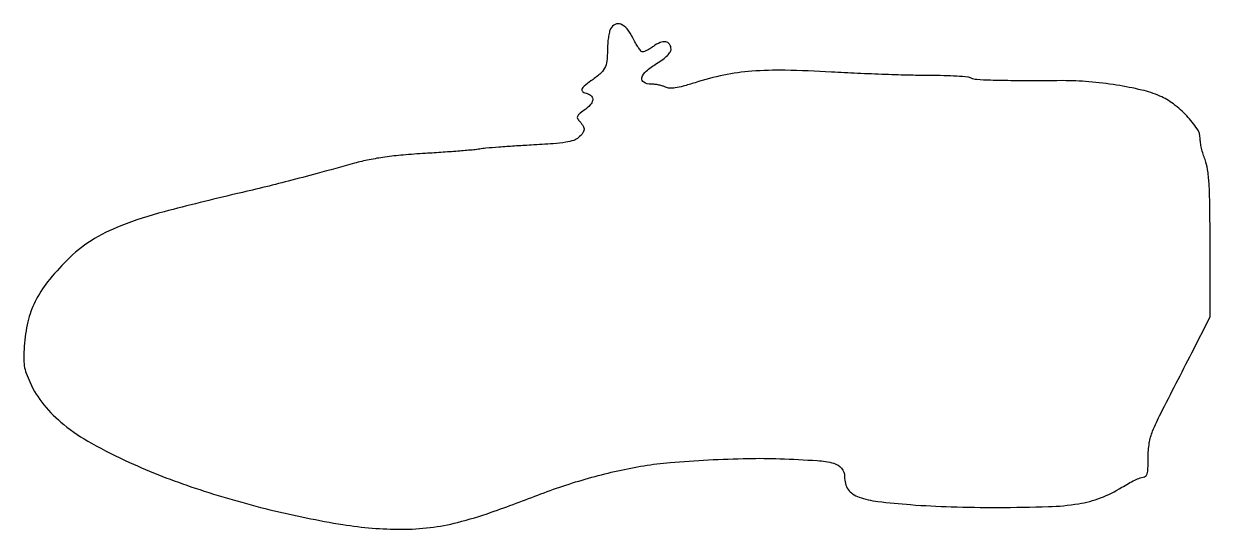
# Model space of a CAD drawing. Extents: x 0 to 410, y 0 to 175.
import ezdxf

# ---------------------------------------------------------------- set-up
doc = ezdxf.new("R2010")
doc.units = 0

msp = doc.modelspace()

# ---------------------------------------------------------------- linework, layer by layer
msp.add_lwpolyline([(203.067661, 173.126426, 0.068727), (202.654958, 172.010255, 0.018264), (202.313625, 170.138705, 0.018168), (202.078505, 167.960827, 0.017804), (202, 165.756871, -0.030589), (201.767666, 161.962798, -0.093259), (200.987757, 159.513752, -0.091071), (199.35942, 157.483246, -0.028332), (196.25, 155.086968, 0.020364), (193.914296, 153.345532, 0.154005), (193.165371, 152.211862, 0.334003), (193.491736, 151.361631, 0.076097), (195, 150.710251, -0.140482), (196.479261, 149.833732, -0.239023), (196.877706, 148.48625, -0.143016), (196.020128, 146.780467, -0.050561), (193.943224, 144.959572, 0.01397), (192.164064, 143.616248, 0.13295), (191.606324, 142.854169, 0.229194), (191.667868, 142.115805, 0.050493), (192.443224, 141.062737, -0.0491), (193.601333, 139.49894, -0.156014), (193.894095, 138.247383, -0.147563), (193.411908, 137.014294, -0.042391), (191.998569, 135.498705, -0.107248), (190.315884, 134.531048, -0.037893), (187.594702, 133.886851, -0.021247), (183.259758, 133.389559, -0.004387), (175.588975, 132.905991, 0.002581), (169.827471, 132.563673, 0.003135), (164.431965, 132.181161, 0.002647), (159.897416, 131.806941, 0.021707), (157.840405, 131.535834, -0.021333), (155.750564, 131.258812, -0.002341), (150.928119, 130.850605, -0.002858), (145.179721, 130.424162, -0.002306), (139, 130.029844, 0.007071), (131.296654, 129.464542, 0.012686), (124.995644, 128.750982, 0.014959), (119.55269, 127.82758, 0.017956), (114.5, 126.623856, -0.001313), (101.56062, 123.082364, -0.002824), (91.566971, 120.435792, -0.003357), (82.723532, 118.210425, -0.002986), (73.5, 116.013437, 0.007372), (48.65541, 109.864852, 0.028952), (33.654636, 104.972884, 0.046483), (23.368657, 99.799261, 0.058472), (15.053662, 93.133662, 0.026413), (8.337134, 85.559157, 0.052844), (4.04382, 78.817008, 0.058281), (1.514343, 71.778641, 0.039742), (0.249633, 63.361496, 0.01427), (0.082043, 59.292002, 0.04269), (0.284194, 56.516561, 0.047212), (0.940598, 53.971262, 0.020651), (2.260813, 50.741486, 0.063732), (7.043744, 43.055071, 0.052641), (13.897189, 36.252193, 0.041903), (23.466352, 29.80687, 0.020438), (36.613582, 23.159456, 0.026704), (59.3407, 14.243277, 0.01985), (85.248955, 6.771535, 0.020199), (110.456649, 1.643635, 0.039956), (130.792158, 0.004606, 0.030352), (140.628653, 0.596781, 0.031922), (150.153434, 2.375658, 0.022643), (161.77815, 5.891976, 0.006936), (179.000724, 12.235111, -0.012689), (187.637388, 15.303653, -0.012085), (196.559494, 17.983975, -0.01209), (205.596952, 20.229047, -0.012727), (214.579478, 21.992544, -0.021842), (223.634694, 23.127905, -0.00739), (236.893938, 24.007942, -0.007587), (250.620661, 24.506726, -0.014732), (261.591019, 24.415505, -0.005866), (274.577325, 23.772046, -0.051216), (280.26416, 22.833389, -0.1505), (282.961502, 21.124639, -0.178705), (284, 18.311814, 0.062015), (284.311848, 15.807186, 0.091033), (285.233309, 13.794309, 0.09196), (286.801292, 12.253923, 0.064511), (289.01976, 11.142956, 0.053462), (295.478425, 9.640187, 0.011788), (306.81632, 8.523085, 0.011256), (320.893872, 7.78862, 0.007563), (337, 7.555227, 0.007603), (354.525307, 7.832861, 0.032459), (364.935134, 8.834668, 0.051301), (372.576448, 10.894848, 0.046818), (379.891395, 14.513827, -0.012562), (382.180709, 15.84864, -0.015339), (384.388598, 16.975937, -0.013892), (386.28213, 17.807078, -0.096759), (387.269721, 18, 0.186437), (388.152896, 18.341171, 0.146164), (388.688037, 19.227394, 0.054868), (388.947845, 21.027422, 0.007887), (389.014654, 24.75, -0.037163), (389.401535, 29.799903, -0.060897), (390.554141, 33.926064, -0.019174), (393.362828, 40.011906, -0.000825), (404.086952, 61), (410.5, 73.5), (410.441779, 98.5, 0.002281), (410.347522, 112.178626, 0.012013), (410.081191, 119.682506, 0.02178), (409.58374, 124.492385, 0.055636), (408.691779, 127.875727, -0.019313), (408.044053, 129.764881, -0.015936), (407.49696, 131.822986, -0.016231), (407.116248, 133.745617, -0.04078), (407, 135.168568, 0.149406), (405.959425, 138.573207, 0.041284), (402.420801, 142.987287, 0.041324), (397.793915, 147.127279, 0.060338), (393.071371, 149.873951, 0.043809), (386.795306, 151.944693, 0.018452), (378.071733, 153.660758, 0.018033), (368.51964, 154.824899, 0.02183), (359.5, 155.199975, -0.000886), (342.481405, 155.194536, -0.00673), (334.459952, 155.31416, -0.010631), (329.719264, 155.549645, -0.105455), (327.815741, 156.099127, 0.101654), (326.616467, 156.455109, 0.006173), (322.86161, 156.731928, 0.00901), (318.347598, 156.927168, 0.00653), (313.315741, 156.988286, -0.006507), (306.950181, 157.065316, -0.002481), (298.083818, 157.332063, -0.002456), (288.453815, 157.716988, -0.003009), (279.45896, 158.17504, 0.009272), (263.421418, 158.790454, 0.024393), (251.923651, 158.457328, 0.031025), (242.246627, 157.095866, 0.026591), (232.289507, 154.500585, -0.008622), (228.127827, 153.254615, -0.030498), (225.402618, 152.666128, -0.049079), (223.490132, 152.563482, -0.112202), (222.105249, 152.943673, 0.048412), (221.131298, 153.349323, 0.022825), (219.810715, 153.689704, 0.02237), (218.384112, 153.922687, 0.029296), (217.065741, 154, -0.12352), (214.573977, 154.625103, -0.349624), (213.911673, 156.163532, -0.151222), (215.372906, 158.461814, -0.038195), (219, 161.095018, 0.019917), (221.149798, 162.538876, 0.039108), (222.712211, 163.880272, 0.050913), (223.693799, 165.09052, 0.145951), (224, 166.117159, 0.148939), (223.488385, 167.796594, 0.209307), (222.183931, 168.626708, 0.138246), (220.20207, 168.386382, 0.060377), (217.878035, 167.067949, -0.020287), (216.669543, 166.248126, -0.02662), (215.50089, 165.606232, -0.026068), (214.503136, 165.188002, -0.169575), (213.966926, 165.18326, -0.151199), (213.488416, 165.530126, -0.014253), (212.641786, 166.728833, -0.017233), (211.702975, 168.25334, -0.012723), (210.766705, 170, 0.051688), (208.772407, 173.112089, 0.128673), (206.623371, 174.717746, 0.212583), (204.654756, 174.652379, 0.158118)], format="xyb", close=True)

doc.saveas('drawing.dxf')
